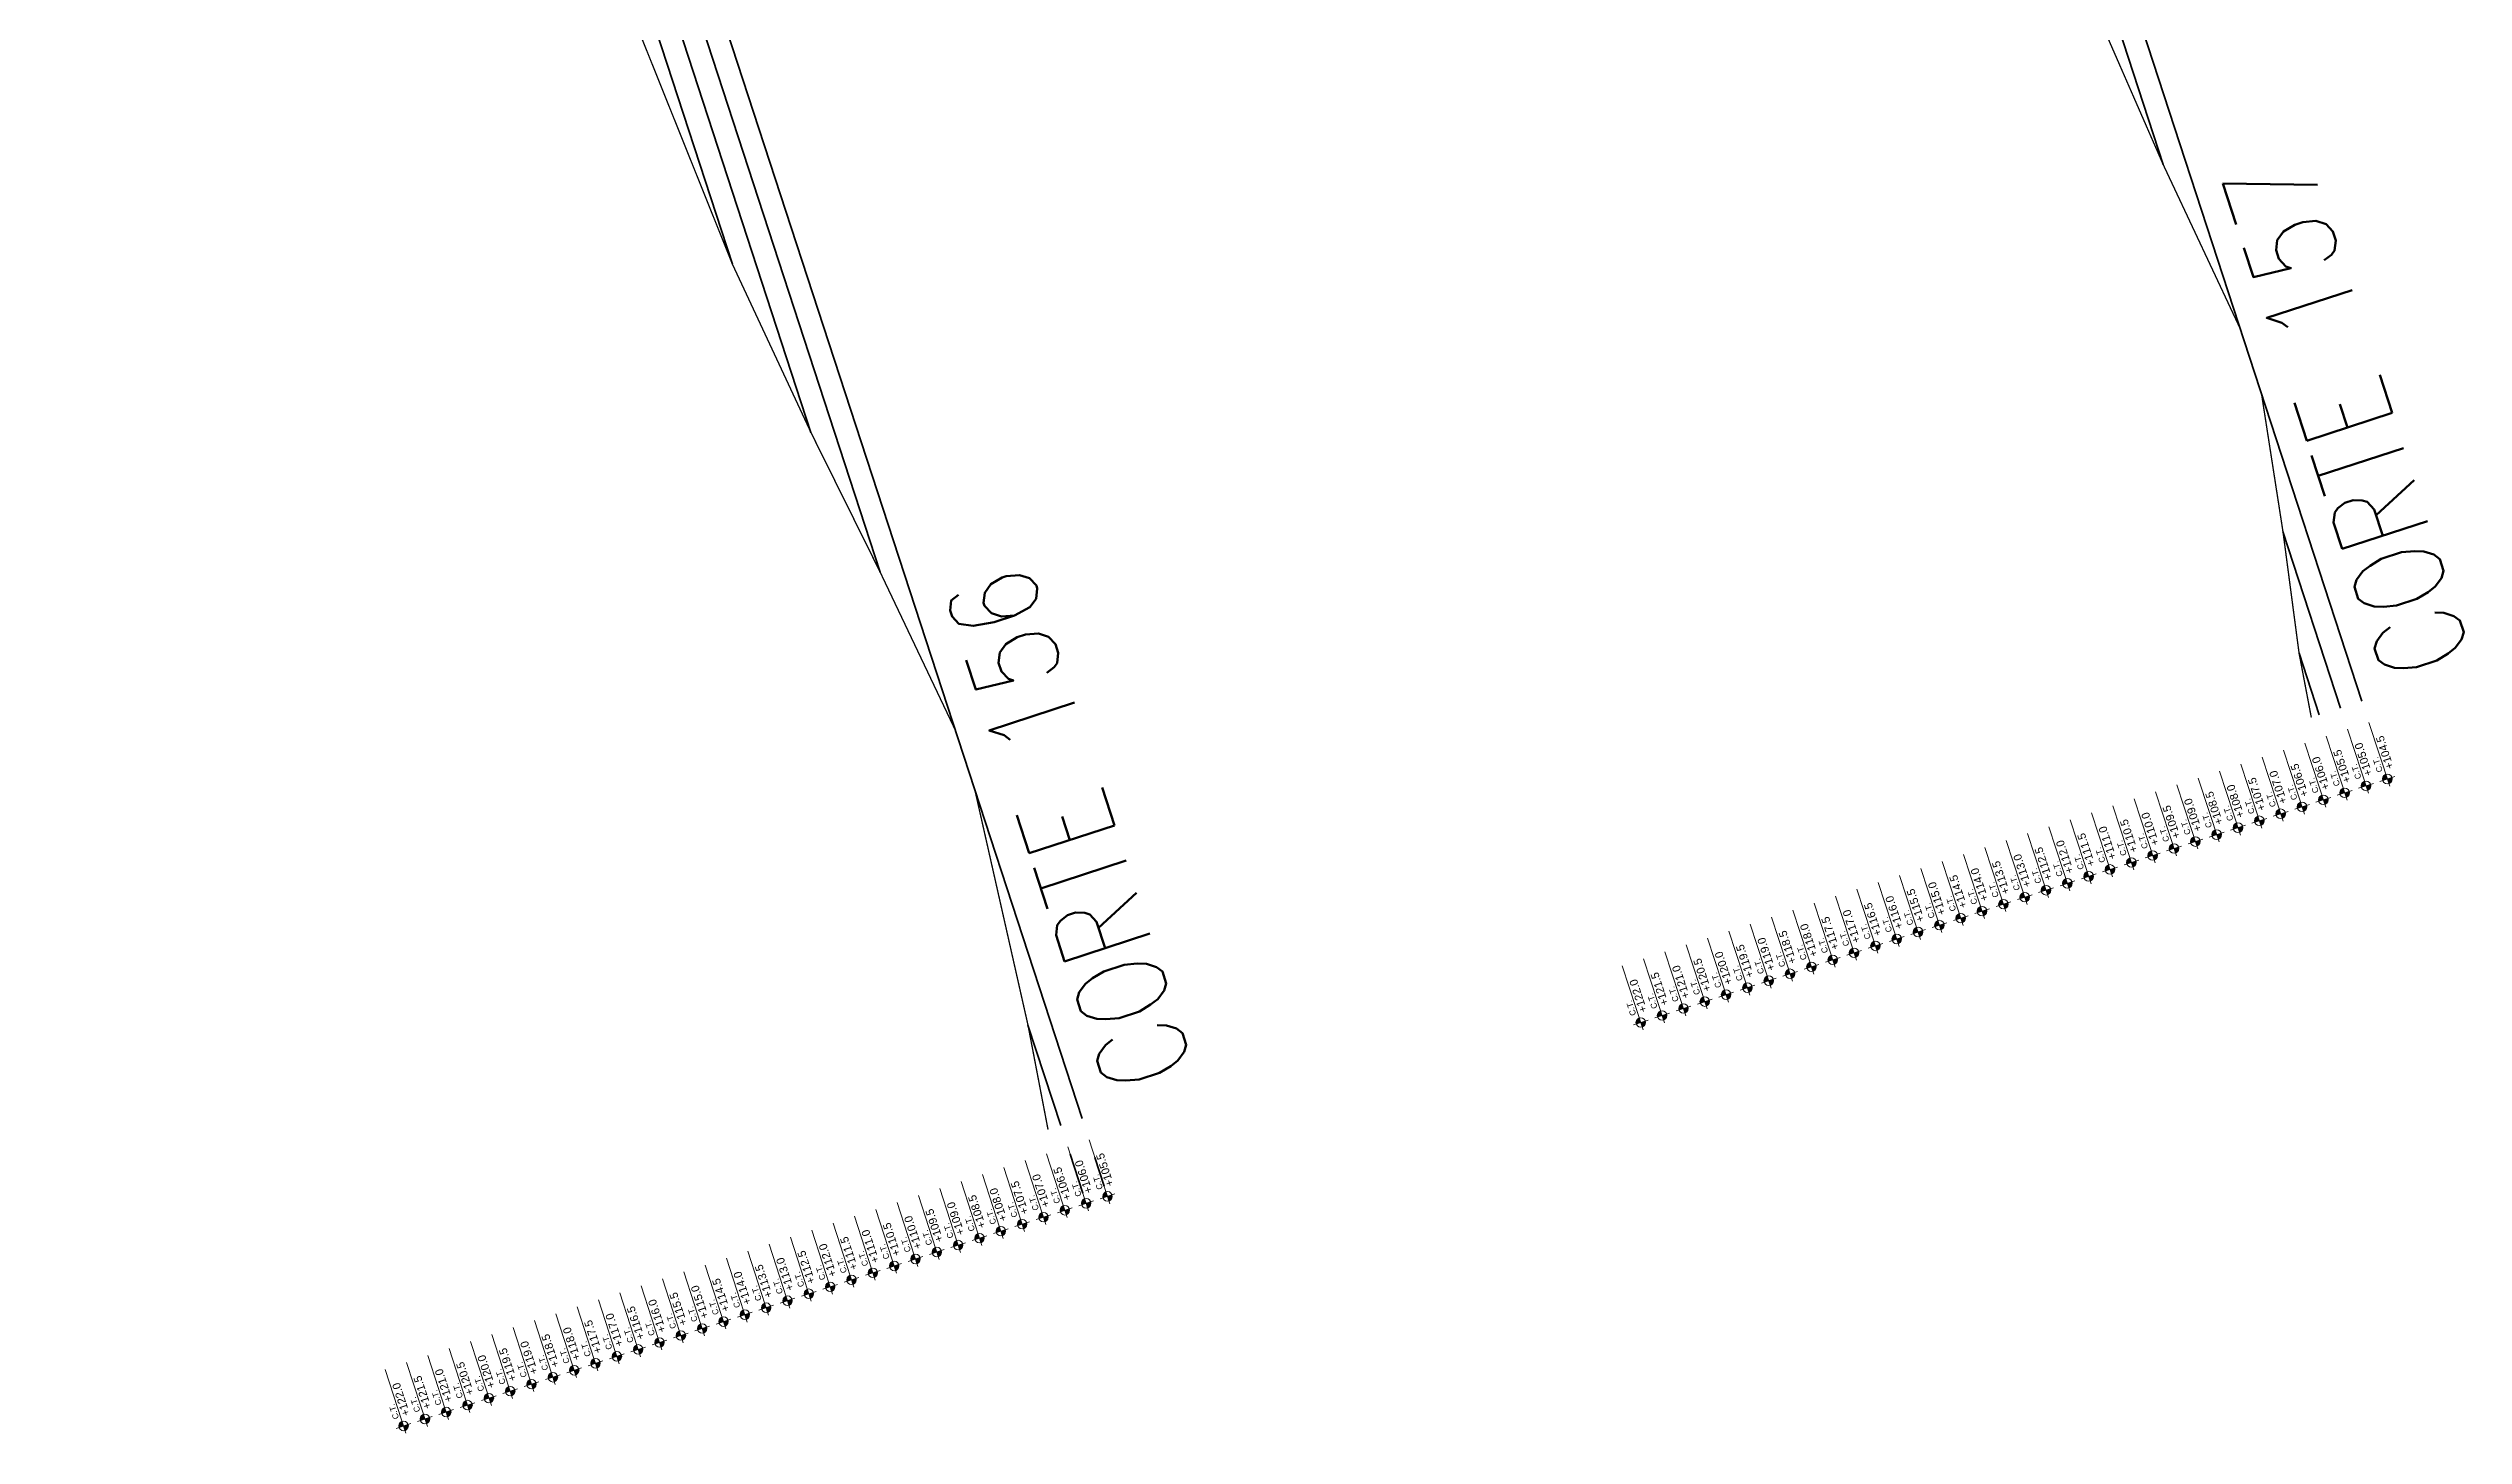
# Model space of a CAD drawing. Header units: metres. Extents: x 733085 to 734585, y 6084499 to 6087418.
# Drawn here: x 733974.8 to 734028.7, y 6086838.5 to 6086869.5 of the extents above; entities that cross this region are included whole.
import ezdxf
from ezdxf.enums import TextEntityAlignment as Align

# ---------------------------------------------------------------- set-up
doc = ezdxf.new("R2010")
doc.units = ezdxf.units.M
doc.header["$LTSCALE"] = 5
doc.header["$MEASUREMENT"] = 0
doc.layers.get('0').update_dxf_attribs({"color": 30})
for name, color, linetype, lineweight in [('A-ELEV-MBE1', 7, 'Continuous', 35), ('U-ANNO-SYMB', 3, 'Continuous', 18), ('U-ANNO-TEXT', 3, 'Continuous', 18)]:
    doc.layers.add(name, color=color, linetype=linetype, lineweight=lineweight)
doc.styles.add('E-ARIAL', font='arial.ttf')
doc.styles.add('E-ROMANS', font='romans.shx', dxfattribs={"width": 0.8})

# ---------------------------------------------------------------- blocks, each defined once
blk = doc.blocks.new('*U18')
at = {"lineweight": 0}
h = blk.add_hatch(color=256, dxfattribs=at)
edge = h.paths.add_edge_path()
edge.add_arc((0, 0), 200, 0, 90)
edge.add_line((0, 200), (0, 0))
edge.add_line((0, 0), (200, 0))
edge = h.paths.add_edge_path()
edge.add_line((0, 0), (-200, 0))
edge.add_arc((0, 0), 200, 180, 270)
edge.add_line((0, -200), (0, 0))
for p, q in [((2500, 0), (-325, 0)), ((0, 325), (0, -325))]:
    blk.add_line(p, q)
blk.add_circle((0, 0), 200)
at = {"style": 'E-ARIAL'}
blk.add_attdef('LEVEL', text='', height=250, dxfattribs=at).set_placement((371, 0), align=Align.BOTTOM_LEFT)
blk.add_attdef('HEIGHT', text='', height=250, dxfattribs=at).set_placement((371, -75), align=Align.TOP_LEFT)

msp = doc.modelspace()

# ---------------------------------------------------------------- linework, layer by layer
at = {"layer": 'A-ELEV-MBE1', "color": 252}
for p, q in [((733940.137, 6087117.699), (734021.97, 6086866.878)), ((733940.612, 6087117.854), (734026.397, 6086854.92)), ((733912.096, 6087105.311), (733991.836, 6086860.905)), ((733912.571, 6087105.466), (733993.377, 6086857.795)), ((733912.571, 6087105.466), (733993.377, 6086857.795)), ((733913.047, 6087105.621), (733997.877, 6086845.615)), ((733911.621, 6087105.156), (733990.085, 6086864.659)), ((734024.638, 6086858.699), (734025.922, 6086854.765)), ((734024.997, 6086855.988), (734025.446, 6086854.61)), ((733996.671, 6086847.698), (733997.401, 6086845.46)), ((733996.671, 6086847.698), (733997.401, 6086845.46)), ((733997.61, 6086844.821), (733997.894, 6086843.949)), ((733998.162, 6086844.741), (733998.37, 6086844.104))]:
    msp.add_line(p, q, dxfattribs=at)
at = {"layer": 'A-ELEV-MBE1', "ltscale": 0.15, "const_width": 0.03}
for points in [[(733997.118, 6086845.368), (733996.671, 6086847.698), (733995.488, 6086852.936), (733995.055, 6086854.265), (733993.377, 6086857.795), (733991.836, 6086860.905), (733990.085, 6086864.659), (733987.27, 6086871.678)], [(734025.27, 6086854.553), (734024.997, 6086855.988), (734024.638, 6086858.699), (734024.158, 6086861.782), (734023.698, 6086863.194), (734021.97, 6086866.878), (734019.893, 6086871.631)]]:
    msp.add_lwpolyline(points, dxfattribs=at)

# ---------------------------------------------------------------- block references
at = {"layer": 'U-ANNO-SYMB', "color": 1}
ref = msp.add_blockref('*U18', (734026.964, 6086853.183), dxfattribs=dict(at, xscale=0.0005309734512920893, yscale=0.0005309734512920893, zscale=0.0005309734512920893, rotation=108.0695121834665))
ref.add_attrib('LEVEL', 'C.T.', dxfattribs={"layer": '0', "height": 0.1327, "rotation": 108.0695, "style": 'E-ARIAL'}).set_placement((734026.903, 6086853.37), align=Align.BOTTOM_LEFT)
ref.add_attrib('HEIGHT', '+104.5', dxfattribs={"layer": '0', "height": 0.1774, "rotation": 108.0695, "style": 'E-ARIAL'}).set_placement((734026.941, 6086853.383), align=Align.TOP_LEFT)
ref = msp.add_blockref('*U18', (734025.063, 6086852.563), dxfattribs=dict(at, xscale=0.0005309734512920893, yscale=0.0005309734512920893, zscale=0.0005309734512920893, rotation=108.0695121834665))
ref.add_attrib('LEVEL', 'C.T.', dxfattribs={"layer": '0', "height": 0.1327, "rotation": 108.0695, "style": 'E-ARIAL'}).set_placement((734025.001, 6086852.75), align=Align.BOTTOM_LEFT)
ref.add_attrib('HEIGHT', '+106.5', dxfattribs={"layer": '0', "height": 0.1774, "rotation": 108.0695, "style": 'E-ARIAL'}).set_placement((734025.039, 6086852.762), align=Align.TOP_LEFT)
ref = msp.add_blockref('*U18', (734025.538, 6086852.718), dxfattribs=dict(at, xscale=0.0005309734512920893, yscale=0.0005309734512920893, zscale=0.0005309734512920893, rotation=108.0695121834665))
ref.add_attrib('LEVEL', 'C.T.', dxfattribs={"layer": '0', "height": 0.1327, "rotation": 108.0695, "style": 'E-ARIAL'}).set_placement((734025.477, 6086852.905), align=Align.BOTTOM_LEFT)
ref.add_attrib('HEIGHT', '+106.0', dxfattribs={"layer": '0', "height": 0.1774, "rotation": 108.0695, "style": 'E-ARIAL'}).set_placement((734025.515, 6086852.917), align=Align.TOP_LEFT)
ref = msp.add_blockref('*U18', (734026.013, 6086852.873), dxfattribs=dict(at, xscale=0.0005309734512920893, yscale=0.0005309734512920893, zscale=0.0005309734512920893, rotation=108.0695121834665))
ref.add_attrib('LEVEL', 'C.T.', dxfattribs={"layer": '0', "height": 0.1327, "rotation": 108.0695, "style": 'E-ARIAL'}).set_placement((734025.952, 6086853.06), align=Align.BOTTOM_LEFT)
ref.add_attrib('HEIGHT', '+105.5', dxfattribs={"layer": '0', "height": 0.1774, "rotation": 108.0695, "style": 'E-ARIAL'}).set_placement((734025.99, 6086853.073), align=Align.TOP_LEFT)
ref = msp.add_blockref('*U18', (734026.489, 6086853.028), dxfattribs=dict(at, xscale=0.0005309734512920893, yscale=0.0005309734512920893, zscale=0.0005309734512920893, rotation=108.0695121834665))
ref.add_attrib('LEVEL', 'C.T.', dxfattribs={"layer": '0', "height": 0.1327, "rotation": 108.0695, "style": 'E-ARIAL'}).set_placement((734026.427, 6086853.215), align=Align.BOTTOM_LEFT)
ref.add_attrib('HEIGHT', '+105.0', dxfattribs={"layer": '0', "height": 0.1774, "rotation": 108.0695, "style": 'E-ARIAL'}).set_placement((734026.465, 6086853.228), align=Align.TOP_LEFT)
ref = msp.add_blockref('*U18', (734023.636, 6086852.097), dxfattribs=dict(at, xscale=0.0005309734512920893, yscale=0.0005309734512920893, zscale=0.0005309734512920893, rotation=108.0695121834665))
ref.add_attrib('LEVEL', 'C.T.', dxfattribs={"layer": '0', "height": 0.1327, "rotation": 108.0695, "style": 'E-ARIAL'}).set_placement((734023.575, 6086852.285), align=Align.BOTTOM_LEFT)
ref.add_attrib('HEIGHT', '+108.0', dxfattribs={"layer": '0', "height": 0.1774, "rotation": 108.0695, "style": 'E-ARIAL'}).set_placement((734023.613, 6086852.297), align=Align.TOP_LEFT)
ref = msp.add_blockref('*U18', (734024.112, 6086852.252), dxfattribs=dict(at, xscale=0.0005309734512920893, yscale=0.0005309734512920893, zscale=0.0005309734512920893, rotation=108.0695121834665))
ref.add_attrib('LEVEL', 'C.T.', dxfattribs={"layer": '0', "height": 0.1327, "rotation": 108.0695, "style": 'E-ARIAL'}).set_placement((734024.051, 6086852.44), align=Align.BOTTOM_LEFT)
ref.add_attrib('HEIGHT', '+107.5', dxfattribs={"layer": '0', "height": 0.1774, "rotation": 108.0695, "style": 'E-ARIAL'}).set_placement((734024.089, 6086852.452), align=Align.TOP_LEFT)
ref = msp.add_blockref('*U18', (734024.587, 6086852.408), dxfattribs=dict(at, xscale=0.0005309734512920893, yscale=0.0005309734512920893, zscale=0.0005309734512920893, rotation=108.0695121834665))
ref.add_attrib('LEVEL', 'C.T.', dxfattribs={"layer": '0', "height": 0.1327, "rotation": 108.0695, "style": 'E-ARIAL'}).set_placement((734024.526, 6086852.595), align=Align.BOTTOM_LEFT)
ref.add_attrib('HEIGHT', '+107.0', dxfattribs={"layer": '0', "height": 0.1774, "rotation": 108.0695, "style": 'E-ARIAL'}).set_placement((734024.564, 6086852.607), align=Align.TOP_LEFT)
ref = msp.add_blockref('*U18', (734022.21, 6086851.632), dxfattribs=dict(at, xscale=0.0005309734512920893, yscale=0.0005309734512920893, zscale=0.0005309734512920893, rotation=108.0695121834665))
ref.add_attrib('LEVEL', 'C.T.', dxfattribs={"layer": '0', "height": 0.1327, "rotation": 108.0695, "style": 'E-ARIAL'}).set_placement((734022.149, 6086851.82), align=Align.BOTTOM_LEFT)
ref.add_attrib('HEIGHT', '+109.5', dxfattribs={"layer": '0', "height": 0.1774, "rotation": 108.0695, "style": 'E-ARIAL'}).set_placement((734022.187, 6086851.832), align=Align.TOP_LEFT)
ref = msp.add_blockref('*U18', (734022.686, 6086851.787), dxfattribs=dict(at, xscale=0.0005309734512920893, yscale=0.0005309734512920893, zscale=0.0005309734512920893, rotation=108.0695121834665))
ref.add_attrib('LEVEL', 'C.T.', dxfattribs={"layer": '0', "height": 0.1327, "rotation": 108.0695, "style": 'E-ARIAL'}).set_placement((734022.625, 6086851.975), align=Align.BOTTOM_LEFT)
ref.add_attrib('HEIGHT', '+109.0', dxfattribs={"layer": '0', "height": 0.1774, "rotation": 108.0695, "style": 'E-ARIAL'}).set_placement((734022.663, 6086851.987), align=Align.TOP_LEFT)
ref = msp.add_blockref('*U18', (734023.161, 6086851.942), dxfattribs=dict(at, xscale=0.0005309734512920893, yscale=0.0005309734512920893, zscale=0.0005309734512920893, rotation=108.0695121834665))
ref.add_attrib('LEVEL', 'C.T.', dxfattribs={"layer": '0', "height": 0.1327, "rotation": 108.0695, "style": 'E-ARIAL'}).set_placement((734023.1, 6086852.13), align=Align.BOTTOM_LEFT)
ref.add_attrib('HEIGHT', '+108.5', dxfattribs={"layer": '0', "height": 0.1774, "rotation": 108.0695, "style": 'E-ARIAL'}).set_placement((734023.138, 6086852.142), align=Align.TOP_LEFT)
ref = msp.add_blockref('*U18', (734020.309, 6086851.012), dxfattribs=dict(at, xscale=0.0005309734512920893, yscale=0.0005309734512920893, zscale=0.0005309734512920893, rotation=108.0695121834665))
ref.add_attrib('LEVEL', 'C.T.', dxfattribs={"layer": '0', "height": 0.1327, "rotation": 108.0695, "style": 'E-ARIAL'}).set_placement((734020.248, 6086851.199), align=Align.BOTTOM_LEFT)
ref.add_attrib('HEIGHT', '+111.5', dxfattribs={"layer": '0', "height": 0.1774, "rotation": 108.0695, "style": 'E-ARIAL'}).set_placement((734020.286, 6086851.212), align=Align.TOP_LEFT)
ref = msp.add_blockref('*U18', (734020.784, 6086851.167), dxfattribs=dict(at, xscale=0.0005309734512920893, yscale=0.0005309734512920893, zscale=0.0005309734512920893, rotation=108.0695121834665))
ref.add_attrib('LEVEL', 'C.T.', dxfattribs={"layer": '0', "height": 0.1327, "rotation": 108.0695, "style": 'E-ARIAL'}).set_placement((734020.723, 6086851.354), align=Align.BOTTOM_LEFT)
ref.add_attrib('HEIGHT', '+111.0', dxfattribs={"layer": '0', "height": 0.1774, "rotation": 108.0695, "style": 'E-ARIAL'}).set_placement((734020.761, 6086851.367), align=Align.TOP_LEFT)
ref = msp.add_blockref('*U18', (734021.26, 6086851.322), dxfattribs=dict(at, xscale=0.0005309734512920893, yscale=0.0005309734512920893, zscale=0.0005309734512920893, rotation=108.0695121834665))
ref.add_attrib('LEVEL', 'C.T.', dxfattribs={"layer": '0', "height": 0.1327, "rotation": 108.0695, "style": 'E-ARIAL'}).set_placement((734021.199, 6086851.509), align=Align.BOTTOM_LEFT)
ref.add_attrib('HEIGHT', '+110.5', dxfattribs={"layer": '0', "height": 0.1774, "rotation": 108.0695, "style": 'E-ARIAL'}).set_placement((734021.236, 6086851.522), align=Align.TOP_LEFT)
ref = msp.add_blockref('*U18', (734021.735, 6086851.477), dxfattribs=dict(at, xscale=0.0005309734512920893, yscale=0.0005309734512920893, zscale=0.0005309734512920893, rotation=108.0695121834665))
ref.add_attrib('LEVEL', 'C.T.', dxfattribs={"layer": '0', "height": 0.1327, "rotation": 108.0695, "style": 'E-ARIAL'}).set_placement((734021.674, 6086851.664), align=Align.BOTTOM_LEFT)
ref.add_attrib('HEIGHT', '+110.0', dxfattribs={"layer": '0', "height": 0.1774, "rotation": 108.0695, "style": 'E-ARIAL'}).set_placement((734021.712, 6086851.677), align=Align.TOP_LEFT)
ref = msp.add_blockref('*U18', (734018.883, 6086850.547), dxfattribs=dict(at, xscale=0.0005309734512920893, yscale=0.0005309734512920893, zscale=0.0005309734512920893, rotation=108.0695121834665))
ref.add_attrib('LEVEL', 'C.T.', dxfattribs={"layer": '0', "height": 0.1327, "rotation": 108.0695, "style": 'E-ARIAL'}).set_placement((734018.822, 6086850.734), align=Align.BOTTOM_LEFT)
ref.add_attrib('HEIGHT', '+113.0', dxfattribs={"layer": '0', "height": 0.1774, "rotation": 108.0695, "style": 'E-ARIAL'}).set_placement((734018.86, 6086850.746), align=Align.TOP_LEFT)
ref = msp.add_blockref('*U18', (734019.358, 6086850.702), dxfattribs=dict(at, xscale=0.0005309734512920893, yscale=0.0005309734512920893, zscale=0.0005309734512920893, rotation=108.0695121834665))
ref.add_attrib('LEVEL', 'C.T.', dxfattribs={"layer": '0', "height": 0.1327, "rotation": 108.0695, "style": 'E-ARIAL'}).set_placement((734019.297, 6086850.889), align=Align.BOTTOM_LEFT)
ref.add_attrib('HEIGHT', '+112.5', dxfattribs={"layer": '0', "height": 0.1774, "rotation": 108.0695, "style": 'E-ARIAL'}).set_placement((734019.335, 6086850.901), align=Align.TOP_LEFT)
ref = msp.add_blockref('*U18', (734019.834, 6086850.857), dxfattribs=dict(at, xscale=0.0005309734512920893, yscale=0.0005309734512920893, zscale=0.0005309734512920893, rotation=108.0695121834665))
ref.add_attrib('LEVEL', 'C.T.', dxfattribs={"layer": '0', "height": 0.1327, "rotation": 108.0695, "style": 'E-ARIAL'}).set_placement((734019.773, 6086851.044), align=Align.BOTTOM_LEFT)
ref.add_attrib('HEIGHT', '+112.0', dxfattribs={"layer": '0', "height": 0.1774, "rotation": 108.0695, "style": 'E-ARIAL'}).set_placement((734019.81, 6086851.056), align=Align.TOP_LEFT)
ref = msp.add_blockref('*U18', (734016.982, 6086849.926), dxfattribs=dict(at, xscale=0.0005309734512920893, yscale=0.0005309734512920893, zscale=0.0005309734512920893, rotation=108.0695121834665))
ref.add_attrib('LEVEL', 'C.T.', dxfattribs={"layer": '0', "height": 0.1327, "rotation": 108.0695, "style": 'E-ARIAL'}).set_placement((734016.921, 6086850.114), align=Align.BOTTOM_LEFT)
ref.add_attrib('HEIGHT', '+115.0', dxfattribs={"layer": '0', "height": 0.1774, "rotation": 108.0695, "style": 'E-ARIAL'}).set_placement((734016.958, 6086850.126), align=Align.TOP_LEFT)
ref = msp.add_blockref('*U18', (734017.457, 6086850.081), dxfattribs=dict(at, xscale=0.0005309734512920893, yscale=0.0005309734512920893, zscale=0.0005309734512920893, rotation=108.0695121834665))
ref.add_attrib('LEVEL', 'C.T.', dxfattribs={"layer": '0', "height": 0.1327, "rotation": 108.0695, "style": 'E-ARIAL'}).set_placement((734017.396, 6086850.269), align=Align.BOTTOM_LEFT)
ref.add_attrib('HEIGHT', '+114.5', dxfattribs={"layer": '0', "height": 0.1774, "rotation": 108.0695, "style": 'E-ARIAL'}).set_placement((734017.434, 6086850.281), align=Align.TOP_LEFT)
ref = msp.add_blockref('*U18', (734017.932, 6086850.236), dxfattribs=dict(at, xscale=0.0005309734512920893, yscale=0.0005309734512920893, zscale=0.0005309734512920893, rotation=108.0695121834665))
ref.add_attrib('LEVEL', 'C.T.', dxfattribs={"layer": '0', "height": 0.1327, "rotation": 108.0695, "style": 'E-ARIAL'}).set_placement((734017.871, 6086850.424), align=Align.BOTTOM_LEFT)
ref.add_attrib('HEIGHT', '+114.0', dxfattribs={"layer": '0', "height": 0.1774, "rotation": 108.0695, "style": 'E-ARIAL'}).set_placement((734017.909, 6086850.436), align=Align.TOP_LEFT)
ref = msp.add_blockref('*U18', (734018.408, 6086850.391), dxfattribs=dict(at, xscale=0.0005309734512920893, yscale=0.0005309734512920893, zscale=0.0005309734512920893, rotation=108.0695121834665))
ref.add_attrib('LEVEL', 'C.T.', dxfattribs={"layer": '0', "height": 0.1327, "rotation": 108.0695, "style": 'E-ARIAL'}).set_placement((734018.347, 6086850.579), align=Align.BOTTOM_LEFT)
ref.add_attrib('HEIGHT', '+113.5', dxfattribs={"layer": '0', "height": 0.1774, "rotation": 108.0695, "style": 'E-ARIAL'}).set_placement((734018.384, 6086850.591), align=Align.TOP_LEFT)
ref = msp.add_blockref('*U18', (734015.556, 6086849.461), dxfattribs=dict(at, xscale=0.0005309734512920893, yscale=0.0005309734512920893, zscale=0.0005309734512920893, rotation=108.0695121834665))
ref.add_attrib('LEVEL', 'C.T.', dxfattribs={"layer": '0', "height": 0.1327, "rotation": 108.0695, "style": 'E-ARIAL'}).set_placement((734015.495, 6086849.648), align=Align.BOTTOM_LEFT)
ref.add_attrib('HEIGHT', '+116.5', dxfattribs={"layer": '0', "height": 0.1774, "rotation": 108.0695, "style": 'E-ARIAL'}).set_placement((734015.532, 6086849.661), align=Align.TOP_LEFT)
ref = msp.add_blockref('*U18', (734016.031, 6086849.616), dxfattribs=dict(at, xscale=0.0005309734512920893, yscale=0.0005309734512920893, zscale=0.0005309734512920893, rotation=108.0695121834665))
ref.add_attrib('LEVEL', 'C.T.', dxfattribs={"layer": '0', "height": 0.1327, "rotation": 108.0695, "style": 'E-ARIAL'}).set_placement((734015.97, 6086849.803), align=Align.BOTTOM_LEFT)
ref.add_attrib('HEIGHT', '+116.0', dxfattribs={"layer": '0', "height": 0.1774, "rotation": 108.0695, "style": 'E-ARIAL'}).set_placement((734016.008, 6086849.816), align=Align.TOP_LEFT)
ref = msp.add_blockref('*U18', (734016.506, 6086849.771), dxfattribs=dict(at, xscale=0.0005309734512920893, yscale=0.0005309734512920893, zscale=0.0005309734512920893, rotation=108.0695121834665))
ref.add_attrib('LEVEL', 'C.T.', dxfattribs={"layer": '0', "height": 0.1327, "rotation": 108.0695, "style": 'E-ARIAL'}).set_placement((734016.445, 6086849.959), align=Align.BOTTOM_LEFT)
ref.add_attrib('HEIGHT', '+115.5', dxfattribs={"layer": '0', "height": 0.1774, "rotation": 108.0695, "style": 'E-ARIAL'}).set_placement((734016.483, 6086849.971), align=Align.TOP_LEFT)
ref = msp.add_blockref('*U18', (734013.654, 6086848.841), dxfattribs=dict(at, xscale=0.0005309734512920893, yscale=0.0005309734512920893, zscale=0.0005309734512920893, rotation=108.0695121834665))
ref.add_attrib('LEVEL', 'C.T.', dxfattribs={"layer": '0', "height": 0.1327, "rotation": 108.0695, "style": 'E-ARIAL'}).set_placement((734013.593, 6086849.028), align=Align.BOTTOM_LEFT)
ref.add_attrib('HEIGHT', '+118.5', dxfattribs={"layer": '0', "height": 0.1774, "rotation": 108.0695, "style": 'E-ARIAL'}).set_placement((734013.631, 6086849.04), align=Align.TOP_LEFT)
ref = msp.add_blockref('*U18', (734014.13, 6086848.996), dxfattribs=dict(at, xscale=0.0005309734512920893, yscale=0.0005309734512920893, zscale=0.0005309734512920893, rotation=108.0695121834665))
ref.add_attrib('LEVEL', 'C.T.', dxfattribs={"layer": '0', "height": 0.1327, "rotation": 108.0695, "style": 'E-ARIAL'}).set_placement((734014.069, 6086849.183), align=Align.BOTTOM_LEFT)
ref.add_attrib('HEIGHT', '+118.0', dxfattribs={"layer": '0', "height": 0.1774, "rotation": 108.0695, "style": 'E-ARIAL'}).set_placement((734014.106, 6086849.195), align=Align.TOP_LEFT)
ref = msp.add_blockref('*U18', (734014.605, 6086849.151), dxfattribs=dict(at, xscale=0.0005309734512920893, yscale=0.0005309734512920893, zscale=0.0005309734512920893, rotation=108.0695121834665))
ref.add_attrib('LEVEL', 'C.T.', dxfattribs={"layer": '0', "height": 0.1327, "rotation": 108.0695, "style": 'E-ARIAL'}).set_placement((734014.544, 6086849.338), align=Align.BOTTOM_LEFT)
ref.add_attrib('HEIGHT', '+117.5', dxfattribs={"layer": '0', "height": 0.1774, "rotation": 108.0695, "style": 'E-ARIAL'}).set_placement((734014.582, 6086849.351), align=Align.TOP_LEFT)
ref = msp.add_blockref('*U18', (734015.08, 6086849.306), dxfattribs=dict(at, xscale=0.0005309734512920893, yscale=0.0005309734512920893, zscale=0.0005309734512920893, rotation=108.0695121834665))
ref.add_attrib('LEVEL', 'C.T.', dxfattribs={"layer": '0', "height": 0.1327, "rotation": 108.0695, "style": 'E-ARIAL'}).set_placement((734015.019, 6086849.493), align=Align.BOTTOM_LEFT)
ref.add_attrib('HEIGHT', '+117.0', dxfattribs={"layer": '0', "height": 0.1774, "rotation": 108.0695, "style": 'E-ARIAL'}).set_placement((734015.057, 6086849.506), align=Align.TOP_LEFT)
ref = msp.add_blockref('*U18', (734012.228, 6086848.375), dxfattribs=dict(at, xscale=0.0005309734512920893, yscale=0.0005309734512920893, zscale=0.0005309734512920893, rotation=108.0695121834665))
ref.add_attrib('LEVEL', 'C.T.', dxfattribs={"layer": '0', "height": 0.1327, "rotation": 108.0695, "style": 'E-ARIAL'}).set_placement((734012.167, 6086848.563), align=Align.BOTTOM_LEFT)
ref.add_attrib('HEIGHT', '+120.0', dxfattribs={"layer": '0', "height": 0.1774, "rotation": 108.0695, "style": 'E-ARIAL'}).set_placement((734012.205, 6086848.575), align=Align.TOP_LEFT)
ref = msp.add_blockref('*U18', (734012.704, 6086848.53), dxfattribs=dict(at, xscale=0.0005309734512920893, yscale=0.0005309734512920893, zscale=0.0005309734512920893, rotation=108.0695121834665))
ref.add_attrib('LEVEL', 'C.T.', dxfattribs={"layer": '0', "height": 0.1327, "rotation": 108.0695, "style": 'E-ARIAL'}).set_placement((734012.643, 6086848.718), align=Align.BOTTOM_LEFT)
ref.add_attrib('HEIGHT', '+119.5', dxfattribs={"layer": '0', "height": 0.1774, "rotation": 108.0695, "style": 'E-ARIAL'}).set_placement((734012.68, 6086848.73), align=Align.TOP_LEFT)
ref = msp.add_blockref('*U18', (734013.179, 6086848.686), dxfattribs=dict(at, xscale=0.0005309734512920893, yscale=0.0005309734512920893, zscale=0.0005309734512920893, rotation=108.0695121834665))
ref.add_attrib('LEVEL', 'C.T.', dxfattribs={"layer": '0', "height": 0.1327, "rotation": 108.0695, "style": 'E-ARIAL'}).set_placement((734013.118, 6086848.873), align=Align.BOTTOM_LEFT)
ref.add_attrib('HEIGHT', '+119.0', dxfattribs={"layer": '0', "height": 0.1774, "rotation": 108.0695, "style": 'E-ARIAL'}).set_placement((734013.156, 6086848.885), align=Align.TOP_LEFT)
ref = msp.add_blockref('*U18', (734010.327, 6086847.755), dxfattribs=dict(at, xscale=0.0005309734512920893, yscale=0.0005309734512920893, zscale=0.0005309734512920893, rotation=108.0695121834665))
ref.add_attrib('LEVEL', 'C.T.', dxfattribs={"layer": '0', "height": 0.1327, "rotation": 108.0695, "style": 'E-ARIAL'}).set_placement((734010.266, 6086847.942), align=Align.BOTTOM_LEFT)
ref.add_attrib('HEIGHT', '+122.0', dxfattribs={"layer": '0', "height": 0.1774, "rotation": 108.0695, "style": 'E-ARIAL'}).set_placement((734010.304, 6086847.955), align=Align.TOP_LEFT)
ref = msp.add_blockref('*U18', (734010.802, 6086847.91), dxfattribs=dict(at, xscale=0.0005309734512920893, yscale=0.0005309734512920893, zscale=0.0005309734512920893, rotation=108.0695121834665))
ref.add_attrib('LEVEL', 'C.T.', dxfattribs={"layer": '0', "height": 0.1327, "rotation": 108.0695, "style": 'E-ARIAL'}).set_placement((734010.741, 6086848.097), align=Align.BOTTOM_LEFT)
ref.add_attrib('HEIGHT', '+121.5', dxfattribs={"layer": '0', "height": 0.1774, "rotation": 108.0695, "style": 'E-ARIAL'}).set_placement((734010.779, 6086848.11), align=Align.TOP_LEFT)
ref = msp.add_blockref('*U18', (734011.278, 6086848.065), dxfattribs=dict(at, xscale=0.0005309734512920893, yscale=0.0005309734512920893, zscale=0.0005309734512920893, rotation=108.0695121834665))
ref.add_attrib('LEVEL', 'C.T.', dxfattribs={"layer": '0', "height": 0.1327, "rotation": 108.0695, "style": 'E-ARIAL'}).set_placement((734011.216, 6086848.253), align=Align.BOTTOM_LEFT)
ref.add_attrib('HEIGHT', '+121.0', dxfattribs={"layer": '0', "height": 0.1774, "rotation": 108.0695, "style": 'E-ARIAL'}).set_placement((734011.254, 6086848.265), align=Align.TOP_LEFT)
ref = msp.add_blockref('*U18', (734011.753, 6086848.22), dxfattribs=dict(at, xscale=0.0005309734512920893, yscale=0.0005309734512920893, zscale=0.0005309734512920893, rotation=108.0695121834665))
ref.add_attrib('LEVEL', 'C.T.', dxfattribs={"layer": '0', "height": 0.1327, "rotation": 108.0695, "style": 'E-ARIAL'}).set_placement((734011.692, 6086848.408), align=Align.BOTTOM_LEFT)
ref.add_attrib('HEIGHT', '+120.5', dxfattribs={"layer": '0', "height": 0.1774, "rotation": 108.0695, "style": 'E-ARIAL'}).set_placement((734011.73, 6086848.42), align=Align.TOP_LEFT)
ref = msp.add_blockref('*U18', (733997.017, 6086843.413), dxfattribs=dict(at, xscale=0.0005309734512920893, yscale=0.0005309734512920893, zscale=0.0005309734512920893, rotation=108.0695121834665))
ref.add_attrib('LEVEL', 'C.T.', dxfattribs={"layer": '0', "height": 0.1327, "rotation": 108.0695, "style": 'E-ARIAL'}).set_placement((733996.956, 6086843.6), align=Align.BOTTOM_LEFT)
ref.add_attrib('HEIGHT', '+107.0', dxfattribs={"layer": '0', "height": 0.1774, "rotation": 108.0695, "style": 'E-ARIAL'}).set_placement((733996.994, 6086843.612), align=Align.TOP_LEFT)
ref = msp.add_blockref('*U18', (733997.493, 6086843.568), dxfattribs=dict(at, xscale=0.0005309734512920893, yscale=0.0005309734512920893, zscale=0.0005309734512920893, rotation=108.0695121834665))
ref.add_attrib('LEVEL', 'C.T.', dxfattribs={"layer": '0', "height": 0.1327, "rotation": 108.0695, "style": 'E-ARIAL'}).set_placement((733997.432, 6086843.755), align=Align.BOTTOM_LEFT)
ref.add_attrib('HEIGHT', '+106.5', dxfattribs={"layer": '0', "height": 0.1774, "rotation": 108.0695, "style": 'E-ARIAL'}).set_placement((733997.469, 6086843.767), align=Align.TOP_LEFT)
ref = msp.add_blockref('*U18', (733997.968, 6086843.723), dxfattribs=dict(at, xscale=0.0005309734512920893, yscale=0.0005309734512920893, zscale=0.0005309734512920893, rotation=108.0695121834665))
ref.add_attrib('LEVEL', 'C.T.', dxfattribs={"layer": '0', "height": 0.1327, "rotation": 108.0695, "style": 'E-ARIAL'}).set_placement((733997.907, 6086843.91), align=Align.BOTTOM_LEFT)
ref.add_attrib('HEIGHT', '+106.0', dxfattribs={"layer": '0', "height": 0.1774, "rotation": 108.0695, "style": 'E-ARIAL'}).set_placement((733997.945, 6086843.923), align=Align.TOP_LEFT)
ref = msp.add_blockref('*U18', (733998.443, 6086843.878), dxfattribs=dict(at, xscale=0.0005309734512920893, yscale=0.0005309734512920893, zscale=0.0005309734512920893, rotation=108.0695121834665))
ref.add_attrib('LEVEL', 'C.T.', dxfattribs={"layer": '0', "height": 0.1327, "rotation": 108.0695, "style": 'E-ARIAL'}).set_placement((733998.382, 6086844.065), align=Align.BOTTOM_LEFT)
ref.add_attrib('HEIGHT', '+105.5', dxfattribs={"layer": '0', "height": 0.1774, "rotation": 108.0695, "style": 'E-ARIAL'}).set_placement((733998.42, 6086844.078), align=Align.TOP_LEFT)
ref = msp.add_blockref('*U18', (733995.591, 6086842.947), dxfattribs=dict(at, xscale=0.0005309734512920893, yscale=0.0005309734512920893, zscale=0.0005309734512920893, rotation=108.0695121834665))
ref.add_attrib('LEVEL', 'C.T.', dxfattribs={"layer": '0', "height": 0.1327, "rotation": 108.0695, "style": 'E-ARIAL'}).set_placement((733995.53, 6086843.135), align=Align.BOTTOM_LEFT)
ref.add_attrib('HEIGHT', '+108.5', dxfattribs={"layer": '0', "height": 0.1774, "rotation": 108.0695, "style": 'E-ARIAL'}).set_placement((733995.568, 6086843.147), align=Align.TOP_LEFT)
ref = msp.add_blockref('*U18', (733996.067, 6086843.102), dxfattribs=dict(at, xscale=0.0005309734512920893, yscale=0.0005309734512920893, zscale=0.0005309734512920893, rotation=108.0695121834665))
ref.add_attrib('LEVEL', 'C.T.', dxfattribs={"layer": '0', "height": 0.1327, "rotation": 108.0695, "style": 'E-ARIAL'}).set_placement((733996.006, 6086843.29), align=Align.BOTTOM_LEFT)
ref.add_attrib('HEIGHT', '+108.0', dxfattribs={"layer": '0', "height": 0.1774, "rotation": 108.0695, "style": 'E-ARIAL'}).set_placement((733996.043, 6086843.302), align=Align.TOP_LEFT)
ref = msp.add_blockref('*U18', (733996.542, 6086843.258), dxfattribs=dict(at, xscale=0.0005309734512920893, yscale=0.0005309734512920893, zscale=0.0005309734512920893, rotation=108.0695121834665))
ref.add_attrib('LEVEL', 'C.T.', dxfattribs={"layer": '0', "height": 0.1327, "rotation": 108.0695, "style": 'E-ARIAL'}).set_placement((733996.481, 6086843.445), align=Align.BOTTOM_LEFT)
ref.add_attrib('HEIGHT', '+107.5', dxfattribs={"layer": '0', "height": 0.1774, "rotation": 108.0695, "style": 'E-ARIAL'}).set_placement((733996.519, 6086843.457), align=Align.TOP_LEFT)
ref = msp.add_blockref('*U18', (733994.165, 6086842.482), dxfattribs=dict(at, xscale=0.0005309734512920893, yscale=0.0005309734512920893, zscale=0.0005309734512920893, rotation=108.0695121834665))
ref.add_attrib('LEVEL', 'C.T.', dxfattribs={"layer": '0', "height": 0.1327, "rotation": 108.0695, "style": 'E-ARIAL'}).set_placement((733994.104, 6086842.67), align=Align.BOTTOM_LEFT)
ref.add_attrib('HEIGHT', '+110.0', dxfattribs={"layer": '0', "height": 0.1774, "rotation": 108.0695, "style": 'E-ARIAL'}).set_placement((733994.142, 6086842.682), align=Align.TOP_LEFT)
ref = msp.add_blockref('*U18', (733994.641, 6086842.637), dxfattribs=dict(at, xscale=0.0005309734512920893, yscale=0.0005309734512920893, zscale=0.0005309734512920893, rotation=108.0695121834665))
ref.add_attrib('LEVEL', 'C.T.', dxfattribs={"layer": '0', "height": 0.1327, "rotation": 108.0695, "style": 'E-ARIAL'}).set_placement((733994.58, 6086842.825), align=Align.BOTTOM_LEFT)
ref.add_attrib('HEIGHT', '+109.5', dxfattribs={"layer": '0', "height": 0.1774, "rotation": 108.0695, "style": 'E-ARIAL'}).set_placement((733994.617, 6086842.837), align=Align.TOP_LEFT)
ref = msp.add_blockref('*U18', (733995.116, 6086842.792), dxfattribs=dict(at, xscale=0.0005309734512920893, yscale=0.0005309734512920893, zscale=0.0005309734512920893, rotation=108.0695121834665))
ref.add_attrib('LEVEL', 'C.T.', dxfattribs={"layer": '0', "height": 0.1327, "rotation": 108.0695, "style": 'E-ARIAL'}).set_placement((733995.055, 6086842.98), align=Align.BOTTOM_LEFT)
ref.add_attrib('HEIGHT', '+109.0', dxfattribs={"layer": '0', "height": 0.1774, "rotation": 108.0695, "style": 'E-ARIAL'}).set_placement((733995.093, 6086842.992), align=Align.TOP_LEFT)
ref = msp.add_blockref('*U18', (733992.264, 6086841.862), dxfattribs=dict(at, xscale=0.0005309734512920893, yscale=0.0005309734512920893, zscale=0.0005309734512920893, rotation=108.0695121834665))
ref.add_attrib('LEVEL', 'C.T.', dxfattribs={"layer": '0', "height": 0.1327, "rotation": 108.0695, "style": 'E-ARIAL'}).set_placement((733992.203, 6086842.049), align=Align.BOTTOM_LEFT)
ref.add_attrib('HEIGHT', '+112.0', dxfattribs={"layer": '0', "height": 0.1774, "rotation": 108.0695, "style": 'E-ARIAL'}).set_placement((733992.241, 6086842.062), align=Align.TOP_LEFT)
ref = msp.add_blockref('*U18', (733992.739, 6086842.017), dxfattribs=dict(at, xscale=0.0005309734512920893, yscale=0.0005309734512920893, zscale=0.0005309734512920893, rotation=108.0695121834665))
ref.add_attrib('LEVEL', 'C.T.', dxfattribs={"layer": '0', "height": 0.1327, "rotation": 108.0695, "style": 'E-ARIAL'}).set_placement((733992.678, 6086842.204), align=Align.BOTTOM_LEFT)
ref.add_attrib('HEIGHT', '+111.5', dxfattribs={"layer": '0', "height": 0.1774, "rotation": 108.0695, "style": 'E-ARIAL'}).set_placement((733992.716, 6086842.217), align=Align.TOP_LEFT)
ref = msp.add_blockref('*U18', (733993.215, 6086842.172), dxfattribs=dict(at, xscale=0.0005309734512920893, yscale=0.0005309734512920893, zscale=0.0005309734512920893, rotation=108.0695121834665))
ref.add_attrib('LEVEL', 'C.T.', dxfattribs={"layer": '0', "height": 0.1327, "rotation": 108.0695, "style": 'E-ARIAL'}).set_placement((733993.154, 6086842.359), align=Align.BOTTOM_LEFT)
ref.add_attrib('HEIGHT', '+111.0', dxfattribs={"layer": '0', "height": 0.1774, "rotation": 108.0695, "style": 'E-ARIAL'}).set_placement((733993.191, 6086842.372), align=Align.TOP_LEFT)
ref = msp.add_blockref('*U18', (733993.69, 6086842.327), dxfattribs=dict(at, xscale=0.0005309734512920893, yscale=0.0005309734512920893, zscale=0.0005309734512920893, rotation=108.0695121834665))
ref.add_attrib('LEVEL', 'C.T.', dxfattribs={"layer": '0', "height": 0.1327, "rotation": 108.0695, "style": 'E-ARIAL'}).set_placement((733993.629, 6086842.514), align=Align.BOTTOM_LEFT)
ref.add_attrib('HEIGHT', '+110.5', dxfattribs={"layer": '0', "height": 0.1774, "rotation": 108.0695, "style": 'E-ARIAL'}).set_placement((733993.667, 6086842.527), align=Align.TOP_LEFT)
ref = msp.add_blockref('*U18', (733990.838, 6086841.396), dxfattribs=dict(at, xscale=0.0005309734512920893, yscale=0.0005309734512920893, zscale=0.0005309734512920893, rotation=108.0695121834665))
ref.add_attrib('LEVEL', 'C.T.', dxfattribs={"layer": '0', "height": 0.1327, "rotation": 108.0695, "style": 'E-ARIAL'}).set_placement((733990.777, 6086841.584), align=Align.BOTTOM_LEFT)
ref.add_attrib('HEIGHT', '+113.5', dxfattribs={"layer": '0', "height": 0.1774, "rotation": 108.0695, "style": 'E-ARIAL'}).set_placement((733990.815, 6086841.596), align=Align.TOP_LEFT)
ref = msp.add_blockref('*U18', (733991.313, 6086841.552), dxfattribs=dict(at, xscale=0.0005309734512920893, yscale=0.0005309734512920893, zscale=0.0005309734512920893, rotation=108.0695121834665))
ref.add_attrib('LEVEL', 'C.T.', dxfattribs={"layer": '0', "height": 0.1327, "rotation": 108.0695, "style": 'E-ARIAL'}).set_placement((733991.252, 6086841.739), align=Align.BOTTOM_LEFT)
ref.add_attrib('HEIGHT', '+113.0', dxfattribs={"layer": '0', "height": 0.1774, "rotation": 108.0695, "style": 'E-ARIAL'}).set_placement((733991.29, 6086841.751), align=Align.TOP_LEFT)
ref = msp.add_blockref('*U18', (733991.789, 6086841.707), dxfattribs=dict(at, xscale=0.0005309734512920893, yscale=0.0005309734512920893, zscale=0.0005309734512920893, rotation=108.0695121834665))
ref.add_attrib('LEVEL', 'C.T.', dxfattribs={"layer": '0', "height": 0.1327, "rotation": 108.0695, "style": 'E-ARIAL'}).set_placement((733991.728, 6086841.894), align=Align.BOTTOM_LEFT)
ref.add_attrib('HEIGHT', '+112.5', dxfattribs={"layer": '0', "height": 0.1774, "rotation": 108.0695, "style": 'E-ARIAL'}).set_placement((733991.765, 6086841.906), align=Align.TOP_LEFT)
ref = msp.add_blockref('*U18', (733988.937, 6086840.776), dxfattribs=dict(at, xscale=0.0005309734512920893, yscale=0.0005309734512920893, zscale=0.0005309734512920893, rotation=108.0695121834665))
ref.add_attrib('LEVEL', 'C.T.', dxfattribs={"layer": '0', "height": 0.1327, "rotation": 108.0695, "style": 'E-ARIAL'}).set_placement((733988.875, 6086840.964), align=Align.BOTTOM_LEFT)
ref.add_attrib('HEIGHT', '+115.5', dxfattribs={"layer": '0', "height": 0.1774, "rotation": 108.0695, "style": 'E-ARIAL'}).set_placement((733988.913, 6086840.976), align=Align.TOP_LEFT)
ref = msp.add_blockref('*U18', (733989.412, 6086840.931), dxfattribs=dict(at, xscale=0.0005309734512920893, yscale=0.0005309734512920893, zscale=0.0005309734512920893, rotation=108.0695121834665))
ref.add_attrib('LEVEL', 'C.T.', dxfattribs={"layer": '0', "height": 0.1327, "rotation": 108.0695, "style": 'E-ARIAL'}).set_placement((733989.351, 6086841.119), align=Align.BOTTOM_LEFT)
ref.add_attrib('HEIGHT', '+115.0', dxfattribs={"layer": '0', "height": 0.1774, "rotation": 108.0695, "style": 'E-ARIAL'}).set_placement((733989.389, 6086841.131), align=Align.TOP_LEFT)
ref = msp.add_blockref('*U18', (733989.887, 6086841.086), dxfattribs=dict(at, xscale=0.0005309734512920893, yscale=0.0005309734512920893, zscale=0.0005309734512920893, rotation=108.0695121834665))
ref.add_attrib('LEVEL', 'C.T.', dxfattribs={"layer": '0', "height": 0.1327, "rotation": 108.0695, "style": 'E-ARIAL'}).set_placement((733989.826, 6086841.274), align=Align.BOTTOM_LEFT)
ref.add_attrib('HEIGHT', '+114.5', dxfattribs={"layer": '0', "height": 0.1774, "rotation": 108.0695, "style": 'E-ARIAL'}).set_placement((733989.864, 6086841.286), align=Align.TOP_LEFT)
ref = msp.add_blockref('*U18', (733990.363, 6086841.241), dxfattribs=dict(at, xscale=0.0005309734512920893, yscale=0.0005309734512920893, zscale=0.0005309734512920893, rotation=108.0695121834665))
ref.add_attrib('LEVEL', 'C.T.', dxfattribs={"layer": '0', "height": 0.1327, "rotation": 108.0695, "style": 'E-ARIAL'}).set_placement((733990.302, 6086841.429), align=Align.BOTTOM_LEFT)
ref.add_attrib('HEIGHT', '+114.0', dxfattribs={"layer": '0', "height": 0.1774, "rotation": 108.0695, "style": 'E-ARIAL'}).set_placement((733990.339, 6086841.441), align=Align.TOP_LEFT)
ref = msp.add_blockref('*U18', (733987.511, 6086840.311), dxfattribs=dict(at, xscale=0.0005309734512920893, yscale=0.0005309734512920893, zscale=0.0005309734512920893, rotation=108.0695121834665))
ref.add_attrib('LEVEL', 'C.T.', dxfattribs={"layer": '0', "height": 0.1327, "rotation": 108.0695, "style": 'E-ARIAL'}).set_placement((733987.449, 6086840.498), align=Align.BOTTOM_LEFT)
ref.add_attrib('HEIGHT', '+117.0', dxfattribs={"layer": '0', "height": 0.1774, "rotation": 108.0695, "style": 'E-ARIAL'}).set_placement((733987.487, 6086840.511), align=Align.TOP_LEFT)
ref = msp.add_blockref('*U18', (733987.986, 6086840.466), dxfattribs=dict(at, xscale=0.0005309734512920893, yscale=0.0005309734512920893, zscale=0.0005309734512920893, rotation=108.0695121834665))
ref.add_attrib('LEVEL', 'C.T.', dxfattribs={"layer": '0', "height": 0.1327, "rotation": 108.0695, "style": 'E-ARIAL'}).set_placement((733987.925, 6086840.653), align=Align.BOTTOM_LEFT)
ref.add_attrib('HEIGHT', '+116.5', dxfattribs={"layer": '0', "height": 0.1774, "rotation": 108.0695, "style": 'E-ARIAL'}).set_placement((733987.963, 6086840.666), align=Align.TOP_LEFT)
ref = msp.add_blockref('*U18', (733988.461, 6086840.621), dxfattribs=dict(at, xscale=0.0005309734512920893, yscale=0.0005309734512920893, zscale=0.0005309734512920893, rotation=108.0695121834665))
ref.add_attrib('LEVEL', 'C.T.', dxfattribs={"layer": '0', "height": 0.1327, "rotation": 108.0695, "style": 'E-ARIAL'}).set_placement((733988.4, 6086840.808), align=Align.BOTTOM_LEFT)
ref.add_attrib('HEIGHT', '+116.0', dxfattribs={"layer": '0', "height": 0.1774, "rotation": 108.0695, "style": 'E-ARIAL'}).set_placement((733988.438, 6086840.821), align=Align.TOP_LEFT)
ref = msp.add_blockref('*U18', (733985.609, 6086839.691), dxfattribs=dict(at, xscale=0.0005309734512920893, yscale=0.0005309734512920893, zscale=0.0005309734512920893, rotation=108.0695121834665))
ref.add_attrib('LEVEL', 'C.T.', dxfattribs={"layer": '0', "height": 0.1327, "rotation": 108.0695, "style": 'E-ARIAL'}).set_placement((733985.548, 6086839.878), align=Align.BOTTOM_LEFT)
ref.add_attrib('HEIGHT', '+119.0', dxfattribs={"layer": '0', "height": 0.1774, "rotation": 108.0695, "style": 'E-ARIAL'}).set_placement((733985.586, 6086839.89), align=Align.TOP_LEFT)
ref = msp.add_blockref('*U18', (733986.085, 6086839.846), dxfattribs=dict(at, xscale=0.0005309734512920893, yscale=0.0005309734512920893, zscale=0.0005309734512920893, rotation=108.0695121834665))
ref.add_attrib('LEVEL', 'C.T.', dxfattribs={"layer": '0', "height": 0.1327, "rotation": 108.0695, "style": 'E-ARIAL'}).set_placement((733986.023, 6086840.033), align=Align.BOTTOM_LEFT)
ref.add_attrib('HEIGHT', '+118.5', dxfattribs={"layer": '0', "height": 0.1774, "rotation": 108.0695, "style": 'E-ARIAL'}).set_placement((733986.061, 6086840.045), align=Align.TOP_LEFT)
ref = msp.add_blockref('*U18', (733986.56, 6086840.001), dxfattribs=dict(at, xscale=0.0005309734512920893, yscale=0.0005309734512920893, zscale=0.0005309734512920893, rotation=108.0695121834665))
ref.add_attrib('LEVEL', 'C.T.', dxfattribs={"layer": '0', "height": 0.1327, "rotation": 108.0695, "style": 'E-ARIAL'}).set_placement((733986.499, 6086840.188), align=Align.BOTTOM_LEFT)
ref.add_attrib('HEIGHT', '+118.0', dxfattribs={"layer": '0', "height": 0.1774, "rotation": 108.0695, "style": 'E-ARIAL'}).set_placement((733986.537, 6086840.2), align=Align.TOP_LEFT)
ref = msp.add_blockref('*U18', (733987.035, 6086840.156), dxfattribs=dict(at, xscale=0.0005309734512920893, yscale=0.0005309734512920893, zscale=0.0005309734512920893, rotation=108.0695121834665))
ref.add_attrib('LEVEL', 'C.T.', dxfattribs={"layer": '0', "height": 0.1327, "rotation": 108.0695, "style": 'E-ARIAL'}).set_placement((733986.974, 6086840.343), align=Align.BOTTOM_LEFT)
ref.add_attrib('HEIGHT', '+117.5', dxfattribs={"layer": '0', "height": 0.1774, "rotation": 108.0695, "style": 'E-ARIAL'}).set_placement((733987.012, 6086840.356), align=Align.TOP_LEFT)
ref = msp.add_blockref('*U18', (733984.183, 6086839.225), dxfattribs=dict(at, xscale=0.0005309734512920893, yscale=0.0005309734512920893, zscale=0.0005309734512920893, rotation=108.0695121834665))
ref.add_attrib('LEVEL', 'C.T.', dxfattribs={"layer": '0', "height": 0.1327, "rotation": 108.0695, "style": 'E-ARIAL'}).set_placement((733984.122, 6086839.413), align=Align.BOTTOM_LEFT)
ref.add_attrib('HEIGHT', '+120.5', dxfattribs={"layer": '0', "height": 0.1774, "rotation": 108.0695, "style": 'E-ARIAL'}).set_placement((733984.16, 6086839.425), align=Align.TOP_LEFT)
ref = msp.add_blockref('*U18', (733984.659, 6086839.38), dxfattribs=dict(at, xscale=0.0005309734512920893, yscale=0.0005309734512920893, zscale=0.0005309734512920893, rotation=108.0695121834665))
ref.add_attrib('LEVEL', 'C.T.', dxfattribs={"layer": '0', "height": 0.1327, "rotation": 108.0695, "style": 'E-ARIAL'}).set_placement((733984.597, 6086839.568), align=Align.BOTTOM_LEFT)
ref.add_attrib('HEIGHT', '+120.0', dxfattribs={"layer": '0', "height": 0.1774, "rotation": 108.0695, "style": 'E-ARIAL'}).set_placement((733984.635, 6086839.58), align=Align.TOP_LEFT)
ref = msp.add_blockref('*U18', (733985.134, 6086839.535), dxfattribs=dict(at, xscale=0.0005309734512920893, yscale=0.0005309734512920893, zscale=0.0005309734512920893, rotation=108.0695121834665))
ref.add_attrib('LEVEL', 'C.T.', dxfattribs={"layer": '0', "height": 0.1327, "rotation": 108.0695, "style": 'E-ARIAL'}).set_placement((733985.073, 6086839.723), align=Align.BOTTOM_LEFT)
ref.add_attrib('HEIGHT', '+119.5', dxfattribs={"layer": '0', "height": 0.1774, "rotation": 108.0695, "style": 'E-ARIAL'}).set_placement((733985.111, 6086839.735), align=Align.TOP_LEFT)
ref = msp.add_blockref('*U18', (733982.757, 6086838.76), dxfattribs=dict(at, xscale=0.0005309734512920893, yscale=0.0005309734512920893, zscale=0.0005309734512920893, rotation=108.0695121834665))
ref.add_attrib('LEVEL', 'C.T.', dxfattribs={"layer": '0', "height": 0.1327, "rotation": 108.0695, "style": 'E-ARIAL'}).set_placement((733982.696, 6086838.947), align=Align.BOTTOM_LEFT)
ref.add_attrib('HEIGHT', '+122.0', dxfattribs={"layer": '0', "height": 0.1774, "rotation": 108.0695, "style": 'E-ARIAL'}).set_placement((733982.734, 6086838.96), align=Align.TOP_LEFT)
ref = msp.add_blockref('*U18', (733983.233, 6086838.915), dxfattribs=dict(at, xscale=0.0005309734512920893, yscale=0.0005309734512920893, zscale=0.0005309734512920893, rotation=108.0695121834665))
ref.add_attrib('LEVEL', 'C.T.', dxfattribs={"layer": '0', "height": 0.1327, "rotation": 108.0695, "style": 'E-ARIAL'}).set_placement((733983.171, 6086839.103), align=Align.BOTTOM_LEFT)
ref.add_attrib('HEIGHT', '+121.5', dxfattribs={"layer": '0', "height": 0.1774, "rotation": 108.0695, "style": 'E-ARIAL'}).set_placement((733983.209, 6086839.115), align=Align.TOP_LEFT)
ref = msp.add_blockref('*U18', (733983.708, 6086839.07), dxfattribs=dict(at, xscale=0.0005309734512920893, yscale=0.0005309734512920893, zscale=0.0005309734512920893, rotation=108.0695121834665))
ref.add_attrib('LEVEL', 'C.T.', dxfattribs={"layer": '0', "height": 0.1327, "rotation": 108.0695, "style": 'E-ARIAL'}).set_placement((733983.647, 6086839.258), align=Align.BOTTOM_LEFT)
ref.add_attrib('HEIGHT', '+121.0', dxfattribs={"layer": '0', "height": 0.1774, "rotation": 108.0695, "style": 'E-ARIAL'}).set_placement((733983.685, 6086839.27), align=Align.TOP_LEFT)

# ---------------------------------------------------------------- texts
at = {"layer": 'U-ANNO-TEXT', "char_height": 2, "attachment_point": 7, "rotation": 108.0695, "style": 'E-ROMANS'}
for s, insert in [('CORTE 157', (734028.857, 6086855.867)), ('CORTE 156', (734000.389, 6086846.671))]:
    msp.add_mtext(s, dxfattribs=dict(at, insert=insert))

doc.saveas('drawing.dxf')
